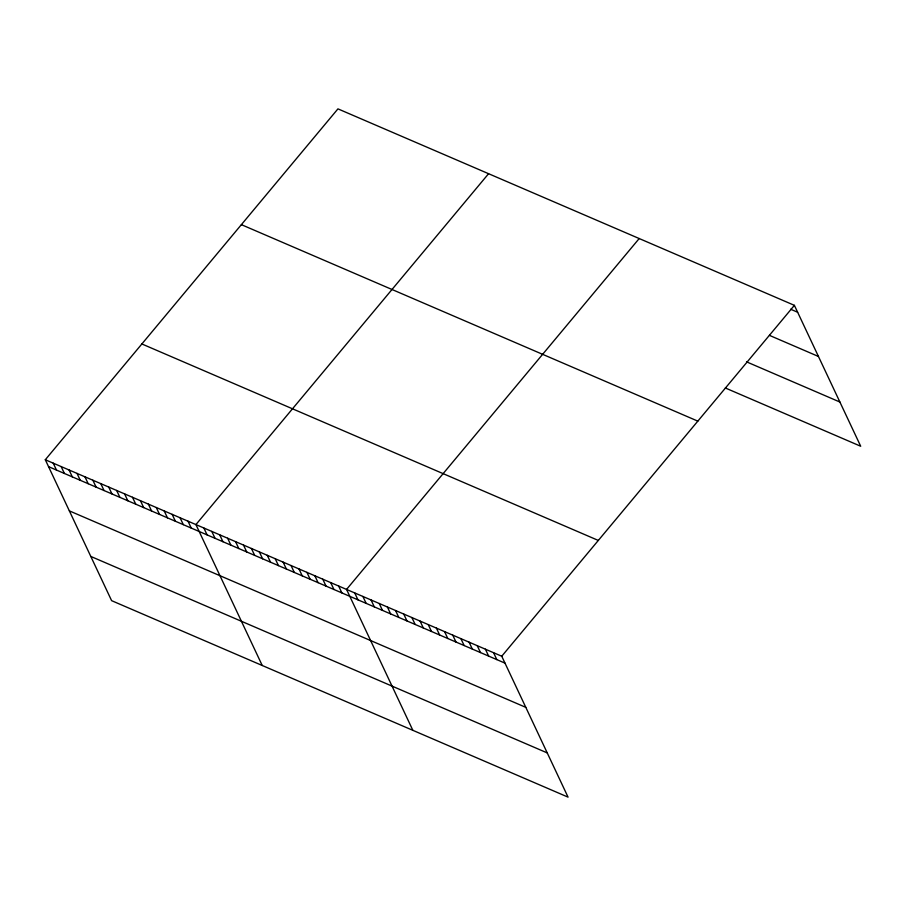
<?xml version="1.0" encoding="UTF-8"?>
<svg xmlns="http://www.w3.org/2000/svg" width="906" height="906" viewBox="0 0 906 906"><rect width="100%" height="100%" fill="white"/><g stroke="black" fill="none" stroke-linecap="round" stroke-linejoin="round"><path stroke-width="1.36" d="M45.3 459.75L501.743 656.227L568.051 797.133L111.608 600.655L45.3 459.75L337.949 108.867L794.392 305.345L860.7 446.25L725.344 387.983M488.583 173.703L195.923 524.585L262.23 665.491M639.206 238.538L346.556 589.421L412.853 730.338M501.743 656.227L794.392 305.345M790.632 309.229L797.642 312.242M769.443 335.367L818.446 356.466M746.544 361.845L839.885 402.026M241.381 224.654L697.824 421.131M141.88 343.963L598.322 540.44M48.55 466.647L504.982 663.124M69.354 510.871L525.797 707.348M90.793 556.431L547.235 752.909M493.577 652.716L496.816 659.602M485.401 649.194L488.651 656.091M477.236 645.684L480.486 652.58M469.07 642.161L472.32 649.058M460.905 638.651L464.144 645.548M452.74 635.129L455.978 642.026M444.563 631.618L447.813 638.515M436.398 628.096L439.648 634.993M428.232 624.585L431.471 631.482M420.067 621.063L423.306 627.96M411.89 617.552L415.141 624.449M403.725 614.042L406.975 620.927M395.56 610.519L398.799 617.416M387.394 607.009L390.633 613.906M379.229 603.487L382.468 610.384M371.052 599.976L374.303 606.873M362.887 596.454L366.137 603.351M354.722 592.943L357.961 599.84M338.629 586.012L341.868 592.909M330.701 582.603L333.94 589.5M322.774 579.183L326.013 586.08M314.846 575.774L318.085 582.671M306.919 572.365L310.158 579.262M298.991 568.945L302.23 575.842M291.053 565.537L294.303 572.433M283.125 562.128L286.375 569.025M275.197 558.708L278.448 565.604M267.27 555.299L270.52 562.196M259.343 551.89L262.593 558.787M251.415 548.47L254.665 555.367M243.488 545.061L246.738 551.958M235.56 541.652L238.81 548.549M227.633 538.232L230.883 545.129M219.705 534.823L222.955 541.72M211.778 531.414L215.028 538.311M203.85 528.005L207.1 534.891M187.995 521.177L191.245 528.073M180.068 517.768L183.318 524.653M172.14 514.348L175.39 521.244M164.213 510.939L167.463 517.836M156.285 507.53L159.535 514.415M148.358 504.11L151.608 511.007M140.43 500.701L143.68 507.598M132.502 497.292L135.753 504.178M124.575 493.872L127.825 500.769M116.648 490.463L119.898 497.36M108.72 487.054L111.97 493.94M100.793 483.634L104.043 490.531M92.865 480.225L96.115 487.122M84.938 476.816L88.188 483.713M77.01 473.396L80.26 480.293M69.083 469.988L72.333 476.884M61.155 466.579L64.405 473.476M53.228 463.159L56.478 470.055"/></g></svg>
